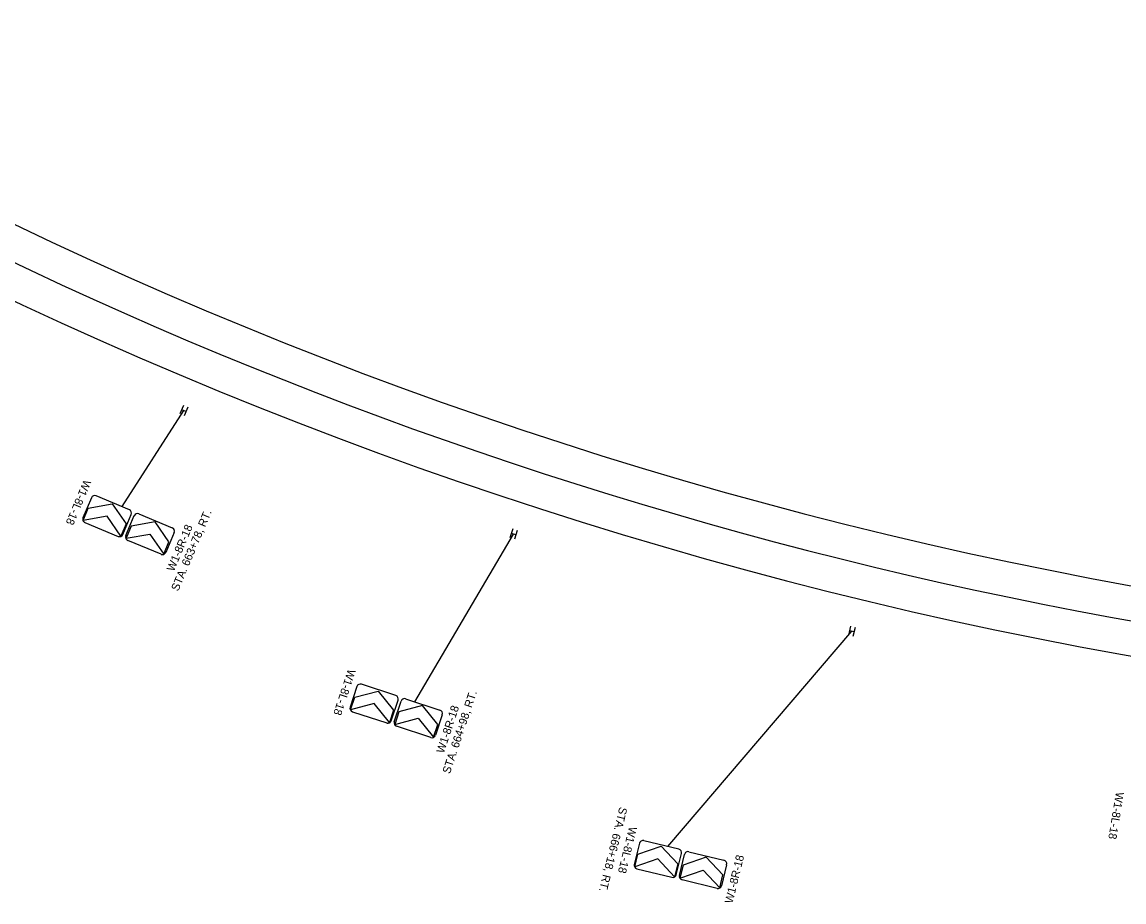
# Model space of a CAD drawing. Extents: x 138941 to 142028, y 334852 to 336890.
# Drawn here: x 139679.6 to 140061, y 336214.8 to 336519.4 of the extents above; entities that cross this region are included whole.
import ezdxf

# ---------------------------------------------------------------- set-up
doc = ezdxf.new("R2010")
doc.units = 0
for name, color, linetype in [('_CIVIL_CONSTRUCTION', 7, 'Continuous'), ('PM_P_Channelizing_Line', 7, 'Continuous'), ('PM_P_Yield_Line', 7, 'Continuous'), ('PV_P_EOP', 7, 'Continuous')]:
    doc.layers.add(name, color=color, linetype=linetype)

msp = doc.modelspace()

# ---------------------------------------------------------------- linework, layer by layer
at = {"layer": '_CIVIL_CONSTRUCTION'}
for radius in [1516, 1540]:
    msp.add_arc((140332.75, 337816.2), radius, 238.80203, 274.17801, dxfattribs=at)
at = {"layer": 'PM_P_Channelizing_Line'}
for p, q in [((139735.47, 336386.72), (139734.23, 336383.77)), ((139736.33, 336384.63), (139734.85, 336385.24)), ((139735.59, 336384.94), (139735.59, 336384.94)), ((139736.95, 336386.1), (139735.71, 336383.15)), ((139700.75, 336346.92), (139702.52, 336351.15)), ((139715.58, 336345.67), (139713.81, 336341.44)), ((139717.35, 336344.93), (139715.58, 336340.7)), ((139849.5, 336343.94), (139848.49, 336340.9)), ((139850.51, 336341.92), (139848.99, 336342.42)), ((139849.75, 336342.17), (139849.75, 336342.17)), ((139851.01, 336343.44), (139850.01, 336340.4)), ((139728.64, 336335.22), (139730.42, 336339.45)), ((139966.42, 336310.26), (139965.66, 336307.15)), ((139967.6, 336308.33), (139966.04, 336308.71)), ((139966.82, 336308.52), (139966.82, 336308.52)), ((139967.98, 336309.88), (139967.22, 336306.77)), ((139793.3, 336281.34), (139794.74, 336285.69)), ((139808.19, 336281.25), (139806.75, 336276.9)), ((139810.01, 336280.65), (139808.58, 336276.3)), ((139822.03, 336271.86), (139823.47, 336276.21)), ((139891.72, 336226.92), (139892.81, 336231.37)), ((139906.57, 336228), (139905.48, 336223.55)), ((139908.44, 336227.54), (139907.35, 336223.09)), ((139921.11, 336219.72), (139922.2, 336224.17))]:
    msp.add_line(p, q, dxfattribs=at)
for points in [[(139703.59, 336354.77), (139700.68, 336347.85)], [(139716.75, 336350.6), (139705.22, 336355.44)], [(139702.52, 336351.15), (139710.82, 336352.64), (139715.58, 336345.67)], [(139713.81, 336341.44), (139709.05, 336348.41), (139700.75, 336346.92)], [(139701.35, 336346.22), (139712.88, 336341.38)], [(139714.52, 336342.05), (139717.42, 336348.97)], [(139715.52, 336341.63), (139718.42, 336348.55)], [(139730.42, 336339.45), (139725.66, 336346.41), (139717.35, 336344.93)], [(139720.06, 336349.22), (139731.58, 336344.38)], [(139715.58, 336340.7), (139723.88, 336342.19), (139728.64, 336335.22)], [(139732.25, 336342.74), (139729.35, 336335.83)], [(139727.71, 336335.16), (139716.19, 336339.99)], [(139795.52, 336289.39), (139793.17, 336282.26)], [(139808.97, 336286.26), (139797.1, 336290.18)], [(139794.74, 336285.69), (139802.9, 336287.83), (139808.19, 336281.25)], [(139812.37, 336285.14), (139824.24, 336281.22)], [(139806.75, 336276.9), (139801.46, 336283.47), (139793.3, 336281.34)], [(139807.41, 336277.56), (139809.76, 336284.68)], [(139808.44, 336277.22), (139810.79, 336284.34)], [(139823.47, 336276.21), (139818.18, 336282.78), (139810.01, 336280.65)], [(139793.96, 336280.69), (139805.83, 336276.77)], [(139808.58, 336276.3), (139816.74, 336278.43), (139822.03, 336271.86)], [(139825.04, 336279.64), (139822.69, 336272.52)], [(139821.11, 336271.72), (139809.24, 336275.64)], [(139906.95, 336233.05), (139894.81, 336236.03)], [(139893.3, 336235.11), (139891.52, 336227.83)], [(139892.81, 336231.37), (139900.78, 336234.14), (139906.57, 336228)], [(139906.08, 336224.26), (139907.87, 336231.54)], [(139910.44, 336232.2), (139922.58, 336229.23)], [(139905.48, 336223.55), (139899.69, 336229.69), (139891.72, 336226.92)], [(139907.14, 336224), (139908.93, 336231.28)], [(139922.2, 336224.17), (139916.41, 336230.31), (139908.44, 336227.54)], [(139923.49, 336227.71), (139921.71, 336220.43)], [(139892.43, 336226.32), (139904.57, 336223.34)], [(139907.35, 336223.09), (139915.32, 336225.86), (139921.11, 336219.72)], [(139920.2, 336219.51), (139908.06, 336222.49)]]:
    msp.add_lwpolyline(points, dxfattribs=at)
for centre, start, end in [((139704.74, 336354.29), 67.2389, 157.2389), ((139716.26, 336349.45), 337.2389, 67.2389), ((139701.84, 336347.37), 157.2389, 247.2389), ((139719.57, 336348.06), 67.2389, 157.2389), ((139731.1, 336343.23), 337.2389, 67.2389), ((139713.36, 336342.53), 247.2389, 337.2389), ((139716.67, 336341.15), 157.2389, 247.2389), ((139728.2, 336336.31), 247.2389, 337.2389), ((139796.71, 336288.99), 71.7293, 161.7293), ((139808.57, 336285.08), 341.7293, 71.7293), ((139811.98, 336283.95), 71.7293, 161.7293), ((139794.35, 336281.87), 161.7293, 251.7293), ((139823.85, 336280.03), 341.7293, 71.7293), ((139806.22, 336277.95), 251.7293, 341.7293), ((139809.63, 336276.83), 161.7293, 251.7293), ((139821.5, 336272.91), 251.7293, 341.7293), ((139894.52, 336234.82), 76.228, 166.228), ((139906.66, 336231.84), 346.228, 76.228), ((139910.14, 336230.99), 76.228, 166.228), ((139892.73, 336227.53), 166.228, 256.228), ((139922.28, 336228.01), 346.228, 76.228), ((139904.87, 336224.56), 256.228, 346.228), ((139908.35, 336223.7), 166.228, 256.228), ((139920.49, 336220.73), 256.228, 346.228)]:
    msp.add_arc(centre, 1.25, start, end, dxfattribs=at)
at = {"layer": 'PM_P_Yield_Line'}
for p, q in [((139714.21, 336351.67), (139735.59, 336384.94)), ((139815.6, 336284.07), (139849.75, 336342.17)), ((139903.11, 336234), (139966.82, 336308.52))]:
    msp.add_line(p, q, dxfattribs=at)
at = {"layer": 'PV_P_EOP'}
msp.add_arc((140332.75, 337816.2), 1528, 238.96981, 267.66358, dxfattribs=at)

# ---------------------------------------------------------------- texts
at = {"layer": 'PM_P_Yield_Line'}
for s, rotation, p in [('W1-8L-18', 247.2389, (139701.02, 336361.21)), ('STA. 663+78, RT.', 67.2389, (139733.66, 336322.22)), ('W1-8R-18', 67.2389, (139732.12, 336329.01)), ('W1-8L-18', 251.7293, (139792.46, 336295.6)), ('STA. 664+98, RT.', 71.7293, (139827.68, 336258.98)), ('W1-8R-18', 71.7293, (139825.58, 336266.07)), ('W1-8L-18', 260.6961, (140058.27, 336252.99)), ('STA. 666+18, RT.', 256.228, (139886.42, 336247.87)), ('W1-8L-18', 256.228, (139889.76, 336241.07)), ('W1-8R-18', 76.228, (139925.51, 336214.13))]:
    msp.add_text(s, height=2.8, rotation=rotation, dxfattribs=at).set_placement(p)

doc.saveas('drawing.dxf')
